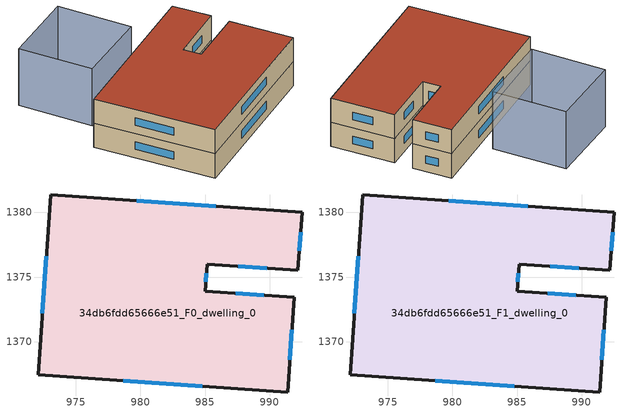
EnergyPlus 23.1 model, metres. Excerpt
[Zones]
34db6fdd65666e51_F0_dwelling_0
 floor ground (EU_floor_Construction): 992.5,1380.01 992.19,1375.52 985.16,1376.01 985.01,1373.91 991.9,1373.43 991.38,1366.1 972.08,1367.44 973.04,1381.36 z0
 wall outside (EU_wall_Construction): 992.19,1375.52 992.5,1380.01 973.04,1381.36 972.08,1367.44 991.38,1366.1 991.9,1373.43 985.01,1373.91 985.16,1376.01 992.19,1375.52 z0:3
 window (EU_Window_Construction): 992.3,1377.06 992.4,1378.47 / 987.56,1375.84 989.78,1375.69 / 985.06,1374.63 985.11,1375.29 / 989.54,1373.6 987.37,1373.75 / 991.56,1368.61 991.72,1370.92 / 978.69,1366.98 984.77,1366.56 / 972.71,1376.6 972.41,1372.21 / 985.84,1380.47 979.71,1380.9 z1.03:1.97
34db6fdd65666e51_F1_dwelling_0
 floor to 34db6fdd65666e51_F0_dwelling_0 (EU_floor_Construction): 992.5,1380.01 992.19,1375.52 985.15,1376.01 985.01,1373.91 991.9,1373.43 991.38,1366.1 972.08,1367.44 973.04,1381.36 z3
 wall outside (EU_wall_Construction): 992.19,1375.52 992.5,1380.01 973.04,1381.36 972.08,1367.44 991.38,1366.1 991.9,1373.43 985.01,1373.91 985.16,1376.01 992.19,1375.52 z3:6
 window (EU_Window_Construction): 992.3,1377.06 992.4,1378.47 / 987.56,1375.84 989.78,1375.69 / 985.06,1374.63 985.11,1375.29 / 989.54,1373.6 987.37,1373.75 / 991.56,1368.61 991.72,1370.92 / 978.69,1366.98 984.77,1366.56 / 972.71,1376.6 972.41,1372.21 / 985.84,1380.47 979.71,1380.9 z4.03:4.97
 roof outside (EU_roof_Construction): 991.38,1366.1 991.9,1373.43 985.01,1373.91 985.16,1376.01 992.19,1375.52 992.5,1380.01 973.04,1381.36 972.08,1367.44 z6
shading: 985.75,1382.04 976.8,1382.97 / 976.8,1382.97 977.68,1391.48 / 977.68,1391.48 986.63,1390.55 / 986.63,1390.55 985.75,1382.04 z0:7.1
[Building]
EU S2 Campaign: North Axis=0; Terrain=City; Solar Distribution=FullExterior
[Site:Location]
Cape.Town.Intl.AP: Latitude=-33.965; Longitude=18.602; Time Zone=2; Elevation=46
[SizingPeriod:WeatherFileDays]
AnnualSizingPeriod: Begin Month=1; Begin Day of Month=1; End Month=12; End Day of Month=31; Day of Week for Start Day=Monday; Use Weather File Daylight Saving Period=No; Use Weather File Rain and Snow Indicators=No
[MATERIAL]
EU_InternalMass_Material: Roughness=MediumRough; Thickness=0.1; Conductivity=1; Density=1800; Specific Heat=900; Thermal Absorptance=0.9; Solar Absorptance=0.7; Visible Absorptance=0.7
[MATERIAL:NOMASS] Roughness=MediumRough; Thermal Absorptance=0.9; Solar Absorptance=0.7; Visible Absorptance=0.7
Name | Thermal Resistance
EU_wall_NoMass | 0.493876
EU_roof_NoMass | 0.449382
EU_floor_NoMass | 1.25
[WINDOWMATERIAL:SIMPLEGLAZINGSYSTEM]
EU_Window_SimpleGlazing: UFactor=4.4; Solar Heat Gain Coefficient=0.85; Visible Transmittance=0.85
[CONSTRUCTION]
EU_wall_Construction: EU_wall_NoMass
EU_roof_Construction: EU_roof_NoMass
EU_floor_Construction: EU_floor_NoMass
EU_Window_Construction: EU_Window_SimpleGlazing
EU_InternalMass_Construction: EU_InternalMass_Material
[ZONE] Type=1; Multiplier=1; Ceiling Height=autocalculate; Floor Area=autocalculate; Part of Total Floor Area=Yes
Name | Volume
34db6fdd65666e51_F0_dwelling_0 | 768.738
34db6fdd65666e51_F1_dwelling_0 | 768.739
[INTERNALMASS] Construction=EU_InternalMass_Construction; Surface Area=256.246
Name | Zone or ZoneList
34db6fdd65666e51_F0_dwelling_0_EU_InternalMass | 34db6fdd65666e51_F0_dwelling_0
34db6fdd65666e51_F1_dwelling_0_EU_InternalMass | 34db6fdd65666e51_F1_dwelling_0
[OTHEREQUIPMENT] Fuel Type=Electricity; Design Level Calculation Method=Watts/Area; Power per Zone Floor Area=1; Fraction Latent=0; Fraction Radiant=0; Fraction Lost=0; Carbon Dioxide Generation Rate=0; EndUse Subcategory=EU_Step8_InternalGains
Name | Zone or ZoneList or Space or SpaceList | Schedule
EU_Step8_InternalGain_34db6fdd65666e51_F0_dwelling_0_f000 | 34db6fdd65666e51_F0_dwelling_0 | EU_Step8_GainSchedule_34db6fdd65666e51_F0_dwelling_0_f000
EU_Step8_InternalGain_34db6fdd65666e51_F1_dwelling_0_f000 | 34db6fdd65666e51_F1_dwelling_0 | EU_Step8_GainSchedule_34db6fdd65666e51_F1_dwelling_0_f000
[ZONEVENTILATION:DESIGNFLOWRATE] Schedule=EU_AlwaysOn; Design Flow Rate Calculation Method=AirChanges/Hour; Air Changes per Hour=0.64; Ventilation Type=Natural; Fan Pressure Rise=0; Fan Total Efficiency=1; Constant Term Coefficient=1; Temperature Term Coefficient=0; Velocity Term Coefficient=0; Velocity Squared Term Coefficient=0; Minimum Indoor Temperature=-100; Maximum Indoor Temperature=100; Delta Temperature=-100; Minimum Outdoor Temperature=-100; Maximum Outdoor Temperature=100; Maximum Wind Speed=40
Name | Zone or ZoneList or Space or SpaceList
EU_ConstantAir_34db6fdd65666e51_F0_dwelling_0 | 34db6fdd65666e51_F0_dwelling_0
EU_ConstantAir_34db6fdd65666e51_F1_dwelling_0 | 34db6fdd65666e51_F1_dwelling_0
[HVACTEMPLATE:THERMOSTAT] Constant Heating Setpoint=20; Constant Cooling Setpoint=50
EU_HeatOnly_34db6fdd65666e51_F0_dwelling_0; EU_HeatOnly_34db6fdd65666e51_F1_dwelling_0
[HVACTEMPLATE:ZONE:IDEALLOADSAIRSYSTEM] System Availability Schedule=EU_AlwaysOn; Maximum Heating Supply Air Temperature=50; Minimum Cooling Supply Air Temperature=13; Maximum Heating Supply Air Humidity Ratio=0.0156; Minimum Cooling Supply Air Humidity Ratio=0.0077; Heating Limit=NoLimit; Cooling Limit=NoLimit; Heating Availability Schedule=EU_AlwaysOn; Cooling Availability Schedule=EU_CoolingOff; Dehumidification Control Type=ConstantSensibleHeatRatio; Cooling Sensible Heat Ratio=0.7; Dehumidification Setpoint=60; Humidification Control Type=None; Humidification Setpoint=30; Outdoor Air Method=None; Outdoor Air Flow Rate per Person=0.00944; Outdoor Air Flow Rate per Zone Floor Area=0; Outdoor Air Flow Rate per Zone=0; Demand Controlled Ventilation Type=None; Outdoor Air Economizer Type=NoEconomizer; Heat Recovery Type=None; Sensible Heat Recovery Effectiveness=0.7; Latent Heat Recovery Effectiveness=0.65
Name | Template Thermostat
34db6fdd65666e51_F0_dwelling_0 | EU_HeatOnly_34db6fdd65666e51_F0_dwelling_0
34db6fdd65666e51_F1_dwelling_0 | EU_HeatOnly_34db6fdd65666e51_F1_dwelling_0
[SIZING:ZONE] Zone Cooling Design Supply Air Temperature Input Method=SupplyAirTemperature; Zone Cooling Design Supply Air Temperature=13; Zone Heating Design Supply Air Temperature Input Method=SupplyAirTemperature; Zone Heating Design Supply Air Temperature=50; Zone Cooling Design Supply Air Humidity Ratio=0.008; Zone Heating Design Supply Air Humidity Ratio=0.008; Cooling Design Air Flow Method=DesignDay; Cooling Design Air Flow Rate=0; Cooling Minimum Air Flow per Zone Floor Area=0.000762; Cooling Minimum Air Flow=0; Cooling Minimum Air Flow Fraction=0.2; Heating Design Air Flow Method=DesignDay; Heating Design Air Flow Rate=0; Heating Maximum Air Flow per Zone Floor Area=0.002032; Heating Maximum Air Flow=0.141576; Heating Maximum Air Flow Fraction=0.3; Account for Dedicated Outdoor Air System=No; Dedicated Outdoor Air System Control Strategy=NeutralSupplyAir; Dedicated Outdoor Air Low Setpoint Temperature for Design=autosize; Dedicated Outdoor Air High Setpoint Temperature for Design=autosize; Zone Load Sizing Method=Sensible Load Only No Latent Load; Zone Latent Cooling Design Supply Air Humidity Ratio Input Method=HumidityRatioDifference; Zone Cooling Design Supply Air Humidity Ratio Difference=0.005; Zone Latent Heating Design Supply Air Humidity Ratio Input Method=HumidityRatioDifference; Zone Humidification Design Supply Air Humidity Ratio Difference=0.005
34db6fdd65666e51_F0_dwelling_0; 34db6fdd65666e51_F1_dwelling_0
[SCHEDULE:CONSTANT]
Name | Hourly Value
EU_AlwaysOn | 1
EU_CoolingOff | 0
[SCHEDULE:FILE] Column Number=1; Rows to Skip at Top=0; Number of Hours of Data=8760; Column Separator=Comma; Interpolate to Timestep=No; Minutes per Item=60; Adjust Schedule for Daylight Savings=Yes
Name | File
EU_Step8_GainSchedule_34db6fdd65666e51_F0_dwelling_0_f000 | ../../schedules/34db6fdd65666e51/34db6fdd65666e51_F0_dwelling_0_f000_gain.csv
EU_Step8_GainSchedule_34db6fdd65666e51_F1_dwelling_0_f000 | ../../schedules/34db6fdd65666e51/34db6fdd65666e51_F1_dwelling_0_f000_gain.csv
